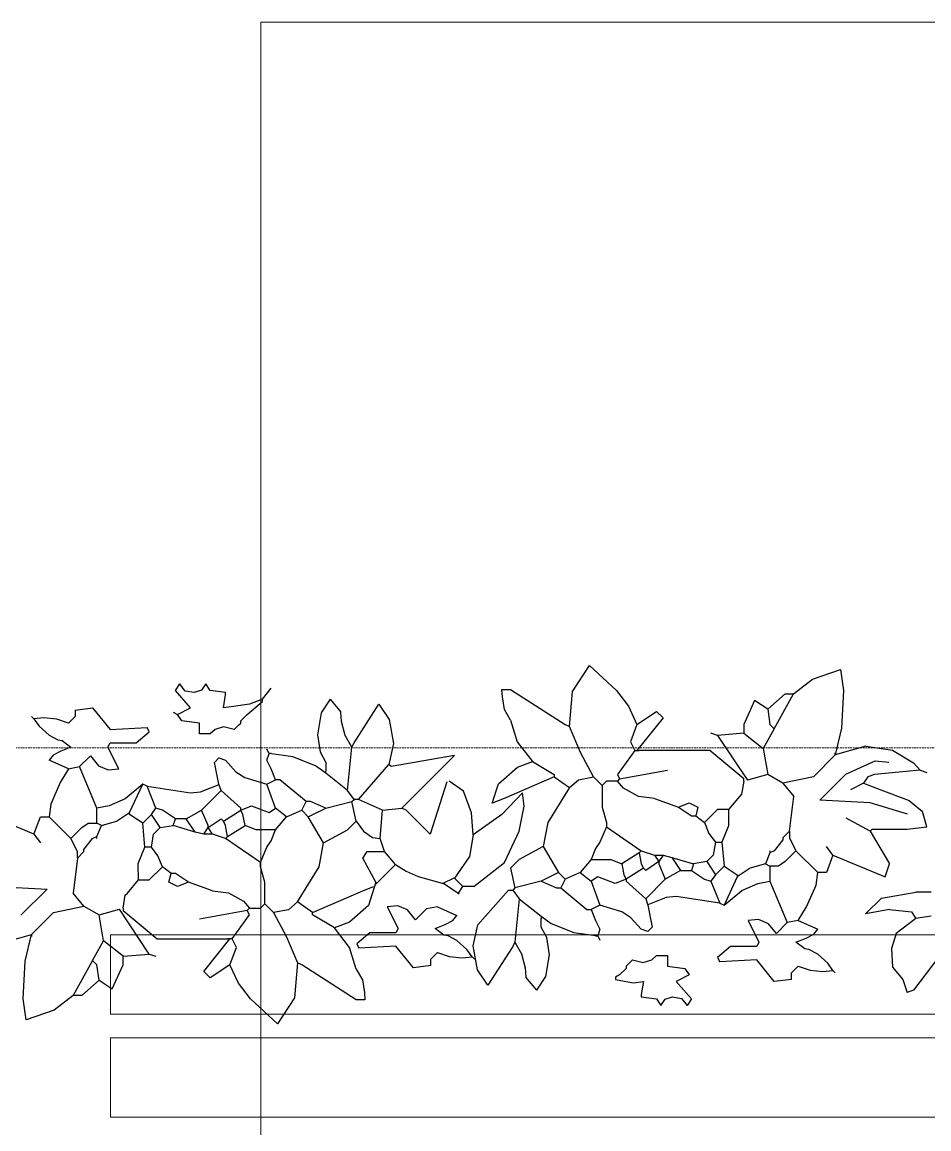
# Model space of a CAD drawing. Header units: inches. Extents: x 2960 to 8891, y 1487 to 4457.
# Drawn here: x 5591 to 5723.7, y 3494.6 to 3656.6 of the extents above; entities that cross this region are included whole.
import ezdxf

# ---------------------------------------------------------------- set-up
doc = ezdxf.new("R2010")
doc.units = ezdxf.units.IN
doc.header["$MEASUREMENT"] = 0
doc.linetypes.add('HIDDEN', pattern=[0.375, 0.25, -0.125])
for name, color, linetype, lineweight in [('A-FLOR-FTPT', 6, 'HIDDEN', 13), ('A-FURN', 8, 'Continuous', 20), ('costruzioni', 2, 'Continuous', 18), ('G-HEDGE', 96, 'Continuous', 25)]:
    doc.layers.add(name, color=color, linetype=linetype, lineweight=lineweight)

msp = doc.modelspace()

# ---------------------------------------------------------------- linework, layer by layer
at = {"layer": 'A-FLOR-FTPT'}
msp.add_line((5910.47, 3550.33), (5003.47, 3550.33), dxfattribs=at)
at = {"layer": 'A-FURN'}
for p, q in [((5868.47, 3522.97), (5603.9, 3522.97)), ((5603.9, 3511.33), (5603.9, 3522.97)), ((5603.9, 3511.33), (5868.47, 3511.33)), ((5868.47, 3507.91), (5603.9, 3507.91)), ((5603.9, 3496.27), (5603.9, 3507.91)), ((5603.9, 3496.27), (5868.47, 3496.27))]:
    msp.add_line(p, q, dxfattribs=at)
at = {"layer": 'costruzioni'}
for p, q in [((5625.95, 2553.75), (5625.95, 3656.58)), ((5625.95, 3656.58), (5761.96, 3656.58))]:
    msp.add_line(p, q, dxfattribs=at)
at = {"layer": 'G-HEDGE'}
for p, q in [((5671.55, 3558.57), (5674.03, 3562.41)), ((5674.03, 3562.41), (5677.99, 3558.72)), ((5706.69, 3560.41), (5710.79, 3561.79)), ((5710.79, 3561.79), (5711.23, 3558.72)), ((5613.42, 3558.75), (5614.06, 3559.71)), ((5614.87, 3558.66), (5614.06, 3559.71)), ((5617.88, 3559.71), (5617.26, 3558.78)), ((5618.52, 3558.75), (5617.88, 3559.71)), ((5703.91, 3558.26), (5706.69, 3560.41)), ((5615.65, 3556.2), (5613.42, 3558.75)), ((5616.17, 3558.44), (5614.87, 3558.66)), ((5617.26, 3558.78), (5616.17, 3558.44)), ((5620.76, 3558.43), (5618.52, 3558.75)), ((5620.44, 3556.2), (5620.76, 3558.11)), ((5620.76, 3558.11), (5620.76, 3558.43)), ((5626.18, 3557.47), (5627.45, 3559.07)), ((5661.22, 3558.87), (5662.5, 3558.87)), ((5661.29, 3557.8), (5661.22, 3558.87)), ((5662.5, 3558.87), (5670.47, 3553.77)), ((5671.11, 3553.45), (5671.55, 3558.57)), ((5677.99, 3558.72), (5679.75, 3556.42)), ((5700.13, 3556), (5702.68, 3558.23)), ((5701.08, 3553.13), (5703.91, 3558.26)), ((5702.68, 3558.23), (5703.95, 3558.23)), ((5711.23, 3558.72), (5710.94, 3553.2)), ((5621.95, 3556.38), (5620.44, 3556.2)), ((5624.29, 3556.72), (5621.95, 3556.38)), ((5623.94, 3555.24), (5626.18, 3557.15)), ((5626.18, 3557.47), (5624.29, 3556.72)), ((5626.18, 3557.15), (5626.18, 3557.47)), ((5636.06, 3557.47), (5634.75, 3555.47)), ((5636.06, 3557.47), (5637.66, 3555.56)), ((5639.57, 3551.1), (5643.21, 3556.73)), ((5643.21, 3556.73), (5644.72, 3554.5)), ((5661.59, 3555.96), (5661.29, 3557.8)), ((5679.75, 3556.42), (5680.99, 3553.77)), ((5698.21, 3557.28), (5696.62, 3553.77)), ((5700.13, 3556), (5698.21, 3557.28)), ((5592.69, 3554.6), (5592.37, 3554.92)), ((5598.75, 3554.92), (5597.79, 3553.97)), ((5598.75, 3555.88), (5601.3, 3556.2)), ((5598.75, 3555.88), (5598.75, 3554.92)), ((5601.3, 3556.2), (5603.85, 3553.01)), ((5613.1, 3555.56), (5613.74, 3555.24)), ((5613.74, 3555.24), (5615.65, 3556.2)), ((5614.38, 3554.28), (5613.74, 3555.24)), ((5622.99, 3554.28), (5623.94, 3555.24)), ((5634.75, 3555.47), (5634.21, 3552.27)), ((5637.75, 3554.21), (5637.66, 3555.56)), ((5662.49, 3554.41), (5661.59, 3555.96)), ((5680.99, 3553.77), (5683.86, 3555.68)), ((5683.86, 3555.68), (5684.82, 3554.72)), ((5700.13, 3556), (5700.44, 3553.77)), ((5594.17, 3554.72), (5592.69, 3554.6)), ((5592.69, 3554.6), (5593.47, 3553.5)), ((5593.47, 3553.5), (5594.93, 3552.21)), ((5596.04, 3554.54), (5594.17, 3554.72)), ((5597.79, 3553.97), (5596.04, 3554.54)), ((5603.85, 3553.01), (5609.27, 3553.33)), ((5609.59, 3552.69), (5609.27, 3553.33)), ((5616.93, 3553.97), (5614.38, 3554.28)), ((5616.93, 3552.37), (5616.93, 3553.97)), ((5620.48, 3553.41), (5619.22, 3553.01)), ((5622.03, 3553.01), (5620.48, 3553.41)), ((5622.67, 3553.65), (5622.03, 3553.01)), ((5622.67, 3553.65), (5622.99, 3553.97)), ((5622.99, 3553.97), (5622.99, 3554.28)), ((5638.29, 3552.16), (5637.75, 3554.21)), ((5644.72, 3554.5), (5645.37, 3550.96)), ((5662.49, 3554.41), (5663.45, 3551.22)), ((5670.47, 3553.77), (5671.11, 3553.45)), ((5672.72, 3549.67), (5671.11, 3553.45)), ((5680.99, 3553.77), (5680.03, 3551.22)), ((5684.82, 3554.72), (5680.99, 3549.94)), ((5696.62, 3553.77), (5696.62, 3552.49)), ((5701.08, 3553.13), (5699.49, 3550.26)), ((5700.44, 3553.77), (5701.08, 3553.13)), ((5710.94, 3553.2), (5710.01, 3549.3)), ((5594.93, 3552.21), (5596.22, 3551.53)), ((5596.22, 3551.53), (5596.84, 3551.41)), ((5607.68, 3551.1), (5609.59, 3552.69)), ((5618.52, 3552.37), (5616.93, 3552.37)), ((5619.22, 3553.01), (5618.52, 3552.37)), ((5634.21, 3552.27), (5634.59, 3549.76)), ((5639.25, 3550.46), (5638.29, 3552.16)), ((5692.79, 3552.17), (5691.83, 3552.49)), ((5696.62, 3552.49), (5692.79, 3552.17)), ((5692.79, 3552.17), (5697.16, 3545.62)), ((5696.62, 3552.49), (5699.49, 3550.26)), ((5598.11, 3550.46), (5596.63, 3549.88)), ((5596.84, 3551.41), (5598.11, 3550.46)), ((5603.53, 3550.46), (5603.85, 3551.1)), ((5605.13, 3547.27), (5603.53, 3550.46)), ((5603.85, 3551.1), (5607.68, 3551.1)), ((5627.13, 3549.5), (5626.81, 3550.14)), ((5638.61, 3544.08), (5639.25, 3550.46)), ((5639.25, 3550.46), (5639.57, 3551.1)), ((5645.37, 3550.96), (5644.67, 3547.91)), ((5663.45, 3551.22), (5665.68, 3548.35)), ((5680.67, 3549.94), (5678.12, 3546.43)), ((5680.03, 3551.22), (5680.67, 3549.94)), ((5680.67, 3549.94), (5680.99, 3549.94)), ((5680.99, 3549.94), (5681.31, 3549.94)), ((5691.64, 3549.94), (5681.31, 3549.94)), ((5696.62, 3545.79), (5691.64, 3549.94)), ((5699.49, 3550.26), (5700.13, 3546.43)), ((5714.48, 3550.58), (5710.01, 3549.3)), ((5714.48, 3550.58), (5718.41, 3549.98)), ((5718.41, 3549.98), (5721.48, 3548.14)), ((5595.52, 3549.26), (5594.92, 3548.54)), ((5597.79, 3547.27), (5594.92, 3548.54)), ((5596.63, 3549.88), (5595.52, 3549.26)), ((5599.39, 3547.59), (5600.98, 3549.18)), ((5600.98, 3549.18), (5602.14, 3547.73)), ((5619.16, 3548.22), (5619.8, 3548.86)), ((5619.8, 3548.86), (5620.76, 3548.54)), ((5620.76, 3548.54), (5622.27, 3546.85)), ((5626.81, 3548.54), (5627.13, 3549.5)), ((5627.45, 3547.27), (5626.81, 3548.54)), ((5627.45, 3549.5), (5627.13, 3549.5)), ((5630.61, 3549.02), (5627.13, 3549.5)), ((5633.93, 3547.71), (5630.61, 3549.02)), ((5634.59, 3549.76), (5635.43, 3548.22)), ((5654.29, 3549.23), (5644.99, 3547.59)), ((5646.59, 3541.53), (5654.29, 3549.23)), ((5663.49, 3547.53), (5665.68, 3548.35)), ((5665.68, 3548.35), (5668.87, 3546.43)), ((5674.61, 3546.11), (5672.72, 3549.67)), ((5710.01, 3549.3), (5706.82, 3546.11)), ((5710.01, 3549.3), (5710.01, 3549.62)), ((5711.57, 3546.49), (5715.85, 3548.46)), ((5715.85, 3548.46), (5717.86, 3548.26)), ((5597.79, 3547.27), (5596.57, 3545.27)), ((5597.79, 3547.27), (5599.39, 3547.59)), ((5601.94, 3541.53), (5599.39, 3547.59)), ((5602.14, 3547.73), (5603.6, 3547.12)), ((5603.6, 3547.12), (5605.13, 3547.27)), ((5619.8, 3545.04), (5619.16, 3548.22)), ((5622.27, 3546.85), (5623.58, 3545.99)), ((5628.09, 3545.67), (5627.45, 3547.27)), ((5635.43, 3546.63), (5633.93, 3547.71)), ((5635.43, 3548.22), (5635.43, 3546.95)), ((5635.43, 3546.63), (5635.43, 3546.95)), ((5640.21, 3542.8), (5644.67, 3547.91)), ((5644.99, 3547.59), (5644.67, 3547.91)), ((5660.71, 3545.07), (5663.49, 3547.53)), ((5678.44, 3545.79), (5685.46, 3547.07)), ((5722.45, 3547.07), (5715.75, 3546.43)), ((5721.48, 3548.14), (5722.45, 3547.07)), ((5722.45, 3547.07), (5723.41, 3546.75)), ((5596.57, 3545.27), (5595.17, 3542.08)), ((5608.64, 3545.04), (5606.06, 3542.88)), ((5606.72, 3540.89), (5608.64, 3545.04)), ((5609.27, 3544.72), (5608.64, 3545.04)), ((5620.12, 3544.08), (5619.8, 3545.04)), ((5623.58, 3545.99), (5626.81, 3545.04)), ((5626.81, 3545.04), (5628.09, 3545.67)), ((5628.09, 3541.53), (5626.81, 3545.04)), ((5628.73, 3545.67), (5628.09, 3545.67)), ((5632.56, 3542.48), (5628.73, 3545.67)), ((5638.61, 3544.08), (5635.43, 3546.63)), ((5653.18, 3545.39), (5650.73, 3537.7)), ((5655.58, 3543.99), (5653.48, 3545.46)), ((5659.81, 3542.23), (5660.71, 3545.07)), ((5668.87, 3546.11), (5661.54, 3542.92)), ((5668.87, 3546.43), (5668.87, 3546.11)), ((5668.87, 3546.11), (5671.11, 3544.52)), ((5671.11, 3544.52), (5672.42, 3545.68)), ((5672.42, 3545.68), (5674.61, 3546.11)), ((5674.61, 3546.11), (5675.89, 3544.84)), ((5676.53, 3545.48), (5675.89, 3544.84)), ((5678.12, 3545.48), (5676.53, 3545.48)), ((5678.12, 3546.43), (5678.44, 3545.79)), ((5678.44, 3545.79), (5678.12, 3545.48)), ((5679.01, 3544.46), (5678.12, 3545.48)), ((5696.62, 3545.48), (5696.3, 3543.56)), ((5696.62, 3545.48), (5696.62, 3545.79)), ((5700.13, 3546.43), (5697.16, 3545.62)), ((5702.36, 3545.16), (5700.13, 3546.43)), ((5706.82, 3546.11), (5702.36, 3545.16)), ((5702.36, 3545.16), (5703.95, 3543.24)), ((5707.74, 3542.68), (5711.57, 3546.49)), ((5714.16, 3545.16), (5712.24, 3544.2)), ((5714.8, 3546.11), (5714.16, 3545.16)), ((5714.16, 3545.16), (5716.71, 3544.2)), ((5715.75, 3546.43), (5714.8, 3546.11)), ((5609.27, 3544.72), (5615.65, 3543.76)), ((5610.55, 3541.53), (5609.27, 3544.72)), ((5615.65, 3543.76), (5617.1, 3543.88)), ((5617.1, 3543.88), (5619.82, 3544.97)), ((5617.25, 3541.21), (5620.12, 3544.08)), ((5622.99, 3541.53), (5620.12, 3544.08)), ((5639.57, 3542.8), (5638.61, 3544.08)), ((5656.75, 3540.81), (5655.58, 3543.99)), ((5664.23, 3543.75), (5661.19, 3540.56)), ((5664.46, 3541.79), (5664.23, 3543.75)), ((5671.11, 3544.52), (5667.92, 3539.42)), ((5675.89, 3544.84), (5675.89, 3541.65)), ((5681.21, 3543.23), (5679.01, 3544.46)), ((5696.3, 3543.56), (5695.98, 3543.24)), ((5716.71, 3544.2), (5720.86, 3542.61)), ((5595.17, 3542.08), (5594.92, 3540.25)), ((5603.72, 3541.84), (5601.94, 3541.53)), ((5606.06, 3542.88), (5603.72, 3541.84)), ((5622.99, 3541.21), (5624.58, 3541.85)), ((5624.58, 3541.85), (5627.13, 3540.89)), ((5631.92, 3541.21), (5632.56, 3542.48)), ((5633.19, 3542.48), (5632.56, 3542.48)), ((5635.43, 3541.53), (5633.19, 3542.48)), ((5635.43, 3541.53), (5639.25, 3542.48)), ((5639.25, 3542.48), (5639.57, 3542.8)), ((5639.89, 3539.61), (5639.25, 3542.48)), ((5640.21, 3542.8), (5639.57, 3542.8)), ((5643.72, 3541.21), (5640.21, 3542.8)), ((5661.54, 3542.92), (5659.81, 3542.23)), ((5663.76, 3538.12), (5664.46, 3541.79)), ((5683.54, 3542.92), (5681.21, 3543.23)), ((5683.54, 3542.92), (5687.05, 3541.65)), ((5687.05, 3541.65), (5688.64, 3542.29)), ((5688.64, 3542.29), (5689.92, 3541.65)), ((5695.98, 3543.24), (5694.39, 3541.33)), ((5703.31, 3538.14), (5703.95, 3543.24)), ((5715.14, 3542.28), (5707.74, 3542.68)), ((5720.59, 3540.65), (5715.14, 3542.28)), ((5720.86, 3542.61), (5722.77, 3541.01)), ((5592.69, 3537.7), (5585.04, 3540.89)), ((5592.69, 3537.7), (5593.65, 3540.25)), ((5593.65, 3540.25), (5594.92, 3540.25)), ((5598.11, 3537.06), (5594.92, 3540.25)), ((5601.94, 3539.3), (5601.94, 3541.53)), ((5604.81, 3539.61), (5606.72, 3540.89)), ((5606.72, 3540.57), (5606.72, 3540.89)), ((5608.64, 3539.3), (5606.72, 3540.57)), ((5608.64, 3539.3), (5609.91, 3540.57)), ((5609.91, 3540.57), (5610.55, 3541.53)), ((5611.19, 3538.66), (5609.91, 3540.57)), ((5611.51, 3541.21), (5610.55, 3541.53)), ((5613.42, 3539.93), (5611.51, 3541.21)), ((5615.01, 3539.93), (5617.25, 3541.21)), ((5618.2, 3538.98), (5617.25, 3541.21)), ((5620.44, 3539.61), (5622.99, 3541.21)), ((5622.99, 3541.21), (5622.99, 3541.53)), ((5623.31, 3540.57), (5622.99, 3541.21)), ((5623.63, 3538.98), (5623.31, 3540.57)), ((5627.13, 3540.89), (5628.09, 3541.53)), ((5629.69, 3540.25), (5628.09, 3541.53)), ((5628.09, 3538.34), (5629.69, 3540.25)), ((5629.69, 3540.25), (5631.92, 3541.21)), ((5632.87, 3540.25), (5631.92, 3541.21)), ((5632.87, 3540.25), (5635.43, 3541.53)), ((5635.11, 3536.43), (5632.87, 3540.25)), ((5643.4, 3537.06), (5643.72, 3541.21)), ((5643.72, 3541.21), (5646.59, 3541.53)), ((5647.22, 3541.21), (5646.59, 3541.53)), ((5650.73, 3537.7), (5647.22, 3541.21)), ((5656.99, 3537.63), (5656.75, 3540.81)), ((5661.19, 3540.56), (5656.99, 3537.63)), ((5675.89, 3541.65), (5676.53, 3539.42)), ((5687.05, 3541.65), (5688.96, 3540.37)), ((5688.96, 3540.37), (5689.6, 3540.37)), ((5689.92, 3541.65), (5689.6, 3540.37)), ((5689.6, 3540.37), (5690.88, 3539.42)), ((5692.79, 3541.33), (5690.88, 3539.42)), ((5694.39, 3541.33), (5692.79, 3541.33)), ((5694.39, 3541.33), (5694.39, 3538.93)), ((5723.41, 3538.78), (5722.77, 3541.01)), ((5598.11, 3537.06), (5599.71, 3538.66)), ((5599.71, 3538.66), (5600.66, 3539.3)), ((5600.66, 3539.3), (5601.94, 3539.3)), ((5602.58, 3538.98), (5601.94, 3539.3)), ((5601.94, 3537.38), (5602.58, 3538.98)), ((5602.58, 3538.98), (5604.81, 3539.61)), ((5608.96, 3535.79), (5608.64, 3539.3)), ((5610.23, 3537.7), (5611.19, 3538.66)), ((5611.19, 3538.66), (5613.1, 3538.98)), ((5613.1, 3538.98), (5613.42, 3539.93)), ((5616.29, 3538.02), (5613.1, 3538.98)), ((5615.01, 3539.93), (5613.42, 3539.93)), ((5616.29, 3538.02), (5615.01, 3539.93)), ((5617.57, 3537.7), (5618.2, 3538.66)), ((5618.2, 3538.66), (5620.12, 3539.93)), ((5618.2, 3538.66), (5618.2, 3538.98)), ((5618.84, 3537.7), (5618.2, 3538.66)), ((5620.12, 3539.93), (5620.44, 3539.61)), ((5620.76, 3538.98), (5620.44, 3539.61)), ((5621.07, 3537.38), (5620.76, 3538.98)), ((5621.07, 3537.38), (5623.63, 3538.98)), ((5625.22, 3538.34), (5623.63, 3538.98)), ((5638.61, 3538.34), (5639.89, 3539.61)), ((5639.89, 3539.61), (5640.94, 3538.16)), ((5667.92, 3539.42), (5667.28, 3535.91)), ((5676.53, 3538.78), (5675.57, 3536.55)), ((5676.53, 3539.42), (5676.53, 3538.78)), ((5676.53, 3538.78), (5681.63, 3535.27)), ((5690.88, 3539.42), (5691.52, 3537.82)), ((5694.39, 3538.93), (5693.43, 3536.55)), ((5715.11, 3538.14), (5711.61, 3540.05)), ((5720.54, 3538.46), (5723.41, 3538.78)), ((5592.69, 3537.7), (5593.65, 3536.43)), ((5599.07, 3535.15), (5598.11, 3537.06)), ((5600.03, 3535.47), (5601.3, 3537.06)), ((5601.3, 3537.06), (5601.94, 3537.38)), ((5601.94, 3537.06), (5601.94, 3537.38)), ((5609.91, 3535.79), (5610.23, 3537.7)), ((5617.57, 3537.7), (5616.29, 3538.02)), ((5618.84, 3537.7), (5617.57, 3537.7)), ((5620.76, 3537.06), (5618.84, 3537.7)), ((5620.76, 3537.06), (5621.07, 3537.38)), ((5625.86, 3533.56), (5620.76, 3537.06)), ((5628.09, 3538.34), (5625.22, 3538.34)), ((5627.45, 3536.74), (5628.09, 3538.34)), ((5635.11, 3536.43), (5638.61, 3538.34)), ((5640.94, 3538.16), (5642.26, 3537.24)), ((5642.26, 3537.24), (5643.4, 3537.06)), ((5644.04, 3535.15), (5643.4, 3537.06)), ((5656.99, 3537.63), (5656.46, 3534.44)), ((5661.58, 3533.56), (5663.76, 3538.12)), ((5691.52, 3537.82), (5692.47, 3536.55)), ((5703.31, 3538.14), (5702.36, 3537.18)), ((5702.36, 3537.18), (5702.36, 3536.86)), ((5703.31, 3538.14), (5703.31, 3537.18)), ((5703.31, 3537.18), (5704.27, 3535.27)), ((5715.11, 3538.14), (5715.43, 3538.46)), ((5715.11, 3538.14), (5717.98, 3533.36)), ((5715.43, 3538.46), (5720.54, 3538.46)), ((5600.03, 3535.15), (5600.03, 3535.47)), ((5607.99, 3533.4), (5608.96, 3535.79)), ((5609.91, 3535.79), (5608.96, 3535.79)), ((5610.87, 3534.51), (5609.91, 3535.79)), ((5625.86, 3533.56), (5626.81, 3535.79)), ((5626.81, 3535.79), (5627.45, 3536.74)), ((5634.47, 3532.92), (5635.11, 3536.43)), ((5667.28, 3535.91), (5663.77, 3533.99)), ((5667.28, 3535.91), (5669.51, 3532.08)), ((5674.93, 3535.59), (5674.29, 3533.99)), ((5675.57, 3536.55), (5674.93, 3535.59)), ((5692.47, 3536.55), (5692.15, 3534.63)), ((5692.47, 3536.55), (5693.43, 3536.55)), ((5693.43, 3536.55), (5693.75, 3533.04)), ((5702.36, 3536.86), (5701.08, 3535.27)), ((5709.69, 3534.63), (5708.74, 3535.91)), ((5599.07, 3534.19), (5598.43, 3529.09)), ((5599.07, 3534.19), (5600.03, 3535.15)), ((5599.07, 3534.19), (5599.07, 3535.15)), ((5611.51, 3532.92), (5610.87, 3534.51)), ((5640.85, 3534.19), (5641.48, 3535.15)), ((5642.76, 3530.69), (5640.85, 3534.19)), ((5641.48, 3535.15), (5644.04, 3535.15)), ((5645.63, 3533.24), (5644.04, 3535.15)), ((5656.46, 3534.44), (5654.29, 3531.25)), ((5663.77, 3533.99), (5662.49, 3532.72)), ((5674.29, 3533.99), (5672.7, 3532.08)), ((5674.29, 3533.99), (5677.16, 3533.99)), ((5677.16, 3533.99), (5678.76, 3533.36)), ((5681.31, 3534.95), (5678.76, 3533.36)), ((5681.63, 3535.27), (5681.31, 3534.95)), ((5681.31, 3534.95), (5681.63, 3533.36)), ((5681.63, 3535.27), (5683.54, 3534.63)), ((5683.54, 3534.63), (5684.18, 3533.68)), ((5683.54, 3534.63), (5684.82, 3534.63)), ((5684.82, 3534.63), (5684.18, 3533.68)), ((5684.82, 3534.63), (5686.09, 3534.31)), ((5686.09, 3534.31), (5689.28, 3533.36)), ((5686.09, 3534.31), (5687.37, 3532.4)), ((5692.15, 3534.63), (5691.2, 3533.68)), ((5700.44, 3534.95), (5699.81, 3533.36)), ((5700.44, 3535.27), (5700.44, 3534.95)), ((5701.08, 3535.27), (5700.44, 3534.95)), ((5704.27, 3535.27), (5702.68, 3533.68)), ((5704.27, 3535.27), (5707.46, 3532.08)), ((5709.69, 3534.63), (5708.74, 3532.08)), ((5709.69, 3534.63), (5717.35, 3531.44)), ((5608, 3531), (5607.99, 3533.4)), ((5609.59, 3531), (5611.51, 3532.92)), ((5612.78, 3531.96), (5611.51, 3532.92)), ((5625.86, 3532.92), (5625.86, 3533.56)), ((5626.5, 3530.69), (5625.86, 3532.92)), ((5631.28, 3527.82), (5634.47, 3532.92)), ((5642.76, 3530.37), (5645.63, 3533.24)), ((5645.63, 3533.24), (5647.22, 3532.28)), ((5647.22, 3532.28), (5648.96, 3531.5)), ((5657.11, 3530.05), (5661.58, 3533.56)), ((5662.49, 3532.72), (5663.13, 3529.85)), ((5669.51, 3532.08), (5666.96, 3530.81)), ((5669.51, 3532.08), (5670.47, 3531.12)), ((5672.7, 3532.08), (5670.47, 3531.12)), ((5672.7, 3532.08), (5674.29, 3530.81)), ((5678.76, 3533.36), (5679.08, 3531.76)), ((5681.95, 3532.72), (5679.4, 3531.12)), ((5681.63, 3533.36), (5681.95, 3532.72)), ((5682.27, 3532.4), (5681.95, 3532.72)), ((5684.18, 3533.68), (5682.27, 3532.4)), ((5684.18, 3533.68), (5684.18, 3533.36)), ((5684.18, 3533.36), (5685.14, 3531.12)), ((5687.37, 3532.4), (5685.14, 3531.12)), ((5687.37, 3532.4), (5688.96, 3532.4)), ((5689.28, 3533.36), (5688.96, 3532.4)), ((5688.96, 3532.4), (5690.88, 3531.12)), ((5691.2, 3533.68), (5689.28, 3533.36)), ((5691.2, 3533.68), (5692.47, 3531.76)), ((5693.75, 3533.04), (5692.47, 3531.76)), ((5693.75, 3533.04), (5695.66, 3531.76)), ((5697.57, 3532.72), (5695.66, 3531.44)), ((5699.81, 3533.36), (5697.57, 3532.72)), ((5699.81, 3533.36), (5700.44, 3533.04)), ((5701.72, 3533.04), (5700.44, 3533.04)), ((5700.44, 3533.04), (5700.44, 3530.81)), ((5702.68, 3533.68), (5701.72, 3533.04)), ((5707.22, 3530.25), (5707.46, 3532.08)), ((5708.74, 3532.08), (5707.46, 3532.08)), ((5717.35, 3531.44), (5717.98, 3533.36)), ((5606.4, 3529.09), (5608, 3531)), ((5608, 3531), (5609.59, 3531)), ((5612.46, 3530.69), (5612.78, 3531.96)), ((5613.74, 3530.05), (5612.46, 3530.69)), ((5613.42, 3531.96), (5612.78, 3531.96)), ((5615.33, 3530.69), (5613.42, 3531.96)), ((5615.33, 3530.69), (5613.74, 3530.05)), ((5618.84, 3529.41), (5615.33, 3530.69)), ((5626.5, 3527.5), (5626.5, 3530.69)), ((5642.76, 3530.69), (5641.68, 3527.26)), ((5642.76, 3530.37), (5642.76, 3530.69)), ((5648.96, 3531.5), (5652.83, 3530.45)), ((5652.62, 3530.51), (5654.24, 3531.32)), ((5652.83, 3530.45), (5654.94, 3528.98)), ((5654.24, 3531.32), (5655.52, 3530.05)), ((5666.96, 3530.81), (5663.13, 3529.85)), ((5666.96, 3530.81), (5669.19, 3529.85)), ((5670.47, 3531.12), (5669.83, 3529.85)), ((5675.25, 3531.44), (5674.29, 3530.81)), ((5674.29, 3530.81), (5675.57, 3527.3)), ((5677.8, 3530.49), (5675.25, 3531.44)), ((5679.4, 3531.12), (5677.8, 3530.49)), ((5679.08, 3531.76), (5679.4, 3531.12)), ((5679.4, 3531.12), (5679.4, 3530.81)), ((5679.4, 3530.81), (5682.27, 3528.25)), ((5685.14, 3531.12), (5682.27, 3528.25)), ((5690.88, 3531.12), (5691.83, 3530.81)), ((5692.47, 3531.76), (5691.83, 3530.81)), ((5691.83, 3530.81), (5693.11, 3527.62)), ((5695.66, 3531.44), (5693.75, 3527.3)), ((5695.66, 3531.76), (5695.66, 3531.44)), ((5696.32, 3529.45), (5698.67, 3530.5)), ((5698.67, 3530.5), (5700.44, 3530.81)), ((5700.44, 3530.81), (5703, 3524.75)), ((5587.24, 3530.06), (5594.64, 3529.65)), ((5594.64, 3529.65), (5590.81, 3525.84)), ((5600.03, 3527.18), (5598.43, 3529.09)), ((5606.09, 3528.77), (5606.4, 3529.09)), ((5618.84, 3529.41), (5621.17, 3529.1)), ((5621.17, 3529.1), (5623.37, 3527.88)), ((5633.51, 3526.22), (5640.85, 3529.41)), ((5640.85, 3529.41), (5642.44, 3530.05)), ((5654.88, 3529.09), (5655.52, 3530.05)), ((5657.11, 3530.05), (5655.52, 3530.05)), ((5662.18, 3529.53), (5657.71, 3524.43)), ((5662.18, 3529.53), (5662.81, 3529.53)), ((5663.13, 3529.85), (5662.81, 3529.53)), ((5662.81, 3529.53), (5663.77, 3528.25)), ((5669.19, 3529.85), (5669.83, 3529.85)), ((5669.83, 3529.85), (5673.66, 3526.66)), ((5693.75, 3527.3), (5696.32, 3529.45)), ((5705.81, 3527.06), (5707.22, 3530.25)), ((5716.8, 3528.35), (5721.81, 3529.21)), ((5724.04, 3529.21), (5721.81, 3529.21)), ((5605.77, 3526.86), (5606.09, 3528.77)), ((5623.37, 3527.88), (5624.26, 3526.86)), ((5625.86, 3526.86), (5626.5, 3527.5)), ((5627.77, 3526.22), (5626.5, 3527.5)), ((5631.28, 3527.82), (5629.96, 3526.65)), ((5633.51, 3526.22), (5631.28, 3527.82)), ((5641.68, 3527.26), (5638.89, 3524.81)), ((5645.96, 3527.22), (5644.43, 3527.07)), ((5647.42, 3526.61), (5645.96, 3527.22)), ((5663.77, 3528.25), (5663.13, 3521.88)), ((5663.77, 3528.25), (5666.96, 3525.7)), ((5675.57, 3527.3), (5674.29, 3526.66)), ((5678.8, 3526.34), (5675.57, 3527.3)), ((5682.27, 3528.25), (5682.59, 3527.3)), ((5685.29, 3528.45), (5682.56, 3527.37)), ((5682.59, 3527.3), (5683.22, 3524.11)), ((5686.73, 3528.57), (5685.29, 3528.45)), ((5693.11, 3527.62), (5686.73, 3528.57)), ((5693.11, 3527.62), (5693.75, 3527.3)), ((5714.45, 3526.05), (5716.8, 3528.35)), ((5592.37, 3523.03), (5595.56, 3526.22)), ((5595.56, 3526.22), (5600.03, 3527.18)), ((5600.03, 3527.18), (5602.26, 3525.9)), ((5602.26, 3525.9), (5605.23, 3526.71)), ((5602.9, 3522.07), (5602.26, 3525.9)), ((5609.59, 3520.16), (5605.23, 3526.71)), ((5605.77, 3526.86), (5605.77, 3526.54)), ((5605.77, 3526.54), (5610.74, 3522.39)), ((5623.94, 3526.54), (5616.93, 3525.26)), ((5621.71, 3522.39), (5624.26, 3525.9)), ((5623.94, 3526.54), (5624.26, 3526.86)), ((5624.26, 3525.9), (5623.94, 3526.54)), ((5624.26, 3526.86), (5625.86, 3526.86)), ((5629.96, 3526.65), (5627.77, 3526.22)), ((5627.77, 3526.22), (5629.67, 3522.66)), ((5633.51, 3525.9), (5633.51, 3526.22)), ((5636.7, 3523.99), (5633.51, 3525.9)), ((5644.43, 3527.07), (5646.03, 3523.88)), ((5648.58, 3525.16), (5647.42, 3526.61)), ((5650.17, 3526.75), (5648.58, 3525.16)), ((5651.77, 3527.07), (5650.17, 3526.75)), ((5651.77, 3527.07), (5654.64, 3525.79)), ((5654.04, 3525.07), (5654.64, 3525.79)), ((5666.96, 3525.7), (5666.96, 3525.38)), ((5666.96, 3525.7), (5668.45, 3524.63)), ((5673.66, 3526.66), (5674.29, 3526.66)), ((5674.29, 3526.66), (5674.93, 3525.07)), ((5680.11, 3525.48), (5678.8, 3526.34)), ((5704.59, 3525.07), (5705.81, 3527.06)), ((5717.98, 3526.66), (5714.45, 3526.05)), ((5717.98, 3526.66), (5721.17, 3526.34)), ((5721.17, 3526.34), (5721.81, 3525.38)), ((5724.04, 3525.7), (5721.81, 3525.38)), ((5638.89, 3524.81), (5636.7, 3523.99)), ((5638.93, 3521.12), (5636.7, 3523.99)), ((5651.45, 3523.88), (5652.93, 3524.46)), ((5652.93, 3524.46), (5654.04, 3525.07)), ((5657.01, 3521.37), (5657.71, 3524.43)), ((5666.96, 3524.11), (5666.96, 3525.38)), ((5667.8, 3522.57), (5666.96, 3524.11)), ((5668.45, 3524.63), (5671.77, 3523.32)), ((5674.93, 3525.07), (5675.57, 3523.79)), ((5681.63, 3523.79), (5680.11, 3525.48)), ((5683.22, 3524.11), (5682.59, 3523.47)), ((5698.78, 3525.22), (5697.26, 3525.07)), ((5697.26, 3525.07), (5698.85, 3521.88)), ((5700.25, 3524.6), (5698.78, 3525.22)), ((5701.4, 3523.15), (5700.25, 3524.6)), ((5703, 3524.75), (5701.4, 3523.15)), ((5704.59, 3525.07), (5703, 3524.75)), ((5704.59, 3525.07), (5707.46, 3523.79)), ((5721.81, 3525.38), (5718.94, 3523.15)), ((5587.91, 3521.76), (5592.37, 3523.03)), ((5591.45, 3519.13), (5592.37, 3523.03)), ((5592.37, 3523.03), (5592.37, 3522.71)), ((5610.74, 3522.39), (5621.07, 3522.39)), ((5617.57, 3517.61), (5621.39, 3522.39)), ((5621.39, 3522.39), (5621.07, 3522.39)), ((5621.71, 3522.39), (5621.39, 3522.39)), ((5622.35, 3521.12), (5621.71, 3522.39)), ((5629.67, 3522.66), (5631.28, 3518.88)), ((5641.88, 3523.24), (5639.97, 3521.65)), ((5645.71, 3523.24), (5641.88, 3523.24)), ((5646.03, 3523.88), (5645.71, 3523.24)), ((5652.72, 3522.92), (5651.45, 3523.88)), ((5653.34, 3522.8), (5652.72, 3522.92)), ((5654.63, 3522.13), (5653.34, 3522.8)), ((5668.18, 3520.06), (5667.8, 3522.57)), ((5671.77, 3523.32), (5675.25, 3522.83)), ((5674.93, 3522.83), (5675.25, 3522.83)), ((5675.57, 3523.79), (5675.25, 3522.83)), ((5675.25, 3522.83), (5675.57, 3522.2)), ((5682.59, 3523.47), (5681.63, 3523.79)), ((5704.27, 3521.88), (5705.75, 3522.46)), ((5705.75, 3522.46), (5706.87, 3523.07)), ((5706.87, 3523.07), (5707.46, 3523.79)), ((5718.94, 3523.15), (5718.26, 3520.98)), ((5601.3, 3519.2), (5602.9, 3522.07)), ((5605.77, 3519.84), (5602.9, 3522.07)), ((5621.39, 3518.57), (5622.35, 3521.12)), ((5639.89, 3517.93), (5638.93, 3521.12)), ((5639.97, 3521.65), (5640.29, 3521.01)), ((5645.71, 3521.33), (5640.29, 3521.01)), ((5648.26, 3518.14), (5645.71, 3521.33)), ((5656.09, 3520.84), (5654.63, 3522.13)), ((5656.87, 3519.73), (5656.09, 3520.84)), ((5657.66, 3517.84), (5657.01, 3521.37)), ((5662.81, 3521.24), (5659.17, 3515.61)), ((5663.13, 3521.88), (5662.81, 3521.24)), ((5663.13, 3521.88), (5664.09, 3520.18)), ((5694.7, 3521.24), (5692.79, 3519.64)), ((5698.53, 3521.24), (5694.7, 3521.24)), ((5698.85, 3521.88), (5698.53, 3521.24)), ((5705.55, 3520.92), (5704.27, 3521.88)), ((5706.16, 3520.8), (5705.55, 3520.92)), ((5707.45, 3520.12), (5706.16, 3520.8)), ((5718.26, 3520.98), (5718.41, 3518.22)), ((5591.15, 3513.61), (5591.45, 3519.13)), ((5601.3, 3519.2), (5598.47, 3514.07)), ((5601.94, 3518.57), (5601.3, 3519.2)), ((5605.77, 3519.84), (5609.59, 3520.16)), ((5605.77, 3518.57), (5605.77, 3519.84)), ((5609.59, 3520.16), (5610.55, 3519.84)), ((5650.81, 3519.42), (5651.77, 3520.37)), ((5650.81, 3518.46), (5650.81, 3519.42)), ((5651.77, 3520.37), (5653.52, 3519.8)), ((5653.52, 3519.8), (5655.39, 3519.61)), ((5655.39, 3519.61), (5656.87, 3519.73)), ((5656.87, 3519.73), (5657.19, 3519.42)), ((5664.09, 3520.18), (5664.64, 3518.12)), ((5667.63, 3516.87), (5668.18, 3520.06)), ((5679.72, 3518.69), (5680.35, 3519.33)), ((5680.35, 3519.33), (5681.91, 3518.92)), ((5681.91, 3518.92), (5683.16, 3519.32)), ((5683.16, 3519.32), (5683.86, 3519.96)), ((5683.86, 3519.96), (5685.46, 3519.96)), ((5685.46, 3519.96), (5685.46, 3518.37)), ((5692.79, 3519.64), (5693.11, 3519.01)), ((5698.53, 3519.33), (5693.11, 3519.01)), ((5701.08, 3516.14), (5698.53, 3519.33)), ((5708.92, 3518.84), (5707.45, 3520.12)), ((5725.32, 3519.96), (5721.49, 3514.86)), ((5602.26, 3516.33), (5601.94, 3518.57)), ((5604.17, 3515.06), (5605.77, 3518.57)), ((5618.52, 3516.65), (5617.57, 3517.61)), ((5621.39, 3518.57), (5618.52, 3516.65)), ((5622.64, 3515.91), (5621.39, 3518.57)), ((5631.28, 3518.88), (5630.84, 3513.76)), ((5631.92, 3518.57), (5631.28, 3518.88)), ((5639.89, 3513.46), (5631.92, 3518.57)), ((5639.89, 3517.93), (5640.8, 3516.37)), ((5650.81, 3518.46), (5648.26, 3518.14)), ((5659.17, 3515.61), (5657.66, 3517.84)), ((5664.64, 3518.12), (5664.73, 3516.77)), ((5679.4, 3518.05), (5678.44, 3517.09)), ((5679.72, 3518.69), (5679.4, 3518.37)), ((5679.4, 3518.37), (5679.4, 3518.05)), ((5685.46, 3518.37), (5688.01, 3518.05)), ((5688.01, 3518.05), (5688.64, 3517.09)), ((5703.63, 3517.41), (5704.59, 3518.37)), ((5704.59, 3518.37), (5706.34, 3517.79)), ((5706.34, 3517.79), (5708.22, 3517.61)), ((5708.22, 3517.61), (5709.69, 3517.73)), ((5709.69, 3517.73), (5708.92, 3518.84)), ((5709.69, 3517.73), (5710.01, 3517.41)), ((5718.41, 3518.22), (5719.9, 3516.45)), ((5602.26, 3516.33), (5599.71, 3514.1)), ((5602.26, 3516.33), (5604.17, 3515.06)), ((5624.4, 3513.61), (5622.64, 3515.91)), ((5640.8, 3516.37), (5641.09, 3514.53)), ((5666.32, 3514.86), (5664.73, 3516.77)), ((5666.32, 3514.86), (5667.63, 3516.87)), ((5678.44, 3517.09), (5677.85, 3516.75)), ((5677.85, 3516.75), (5677.85, 3516.43)), ((5677.85, 3516.43), (5679.16, 3516.2)), ((5679.16, 3516.2), (5680.44, 3515.95)), ((5680.44, 3515.95), (5681.95, 3516.14)), ((5681.95, 3516.14), (5681.63, 3514.22)), ((5688.64, 3517.09), (5686.73, 3516.14)), ((5686.73, 3516.14), (5688.96, 3513.58)), ((5703.63, 3516.45), (5701.08, 3516.14)), ((5703.63, 3516.45), (5703.63, 3517.41)), ((5719.9, 3516.45), (5720.54, 3514.54)), ((5641.09, 3514.53), (5641.17, 3513.46)), ((5721.49, 3514.86), (5720.54, 3514.54)), ((5591.59, 3510.54), (5591.15, 3513.61)), ((5598.47, 3514.07), (5595.69, 3511.92)), ((5599.71, 3514.1), (5598.43, 3514.1)), ((5628.35, 3509.93), (5624.4, 3513.61)), ((5630.84, 3513.76), (5628.35, 3509.93)), ((5641.17, 3513.46), (5639.89, 3513.46)), ((5681.63, 3514.22), (5681.63, 3513.9)), ((5681.63, 3513.9), (5683.86, 3513.58)), ((5683.86, 3513.58), (5684.5, 3512.63)), ((5684.5, 3512.63), (5685.12, 3513.56)), ((5685.12, 3513.56), (5686.21, 3513.9)), ((5686.21, 3513.9), (5687.52, 3513.67)), ((5687.52, 3513.67), (5688.33, 3512.63)), ((5688.96, 3513.58), (5688.33, 3512.63)), ((5595.69, 3511.92), (5591.59, 3510.54))]:
    msp.add_line(p, q, dxfattribs=at)
for centre, start, end in [((5691.64, 3549.94), 49.844, 89.647), ((5610.74, 3522.39), 229.844, 269.647)]:
    msp.add_arc(centre, 0.0000399, start, end, dxfattribs=at)

doc.saveas('drawing.dxf')
